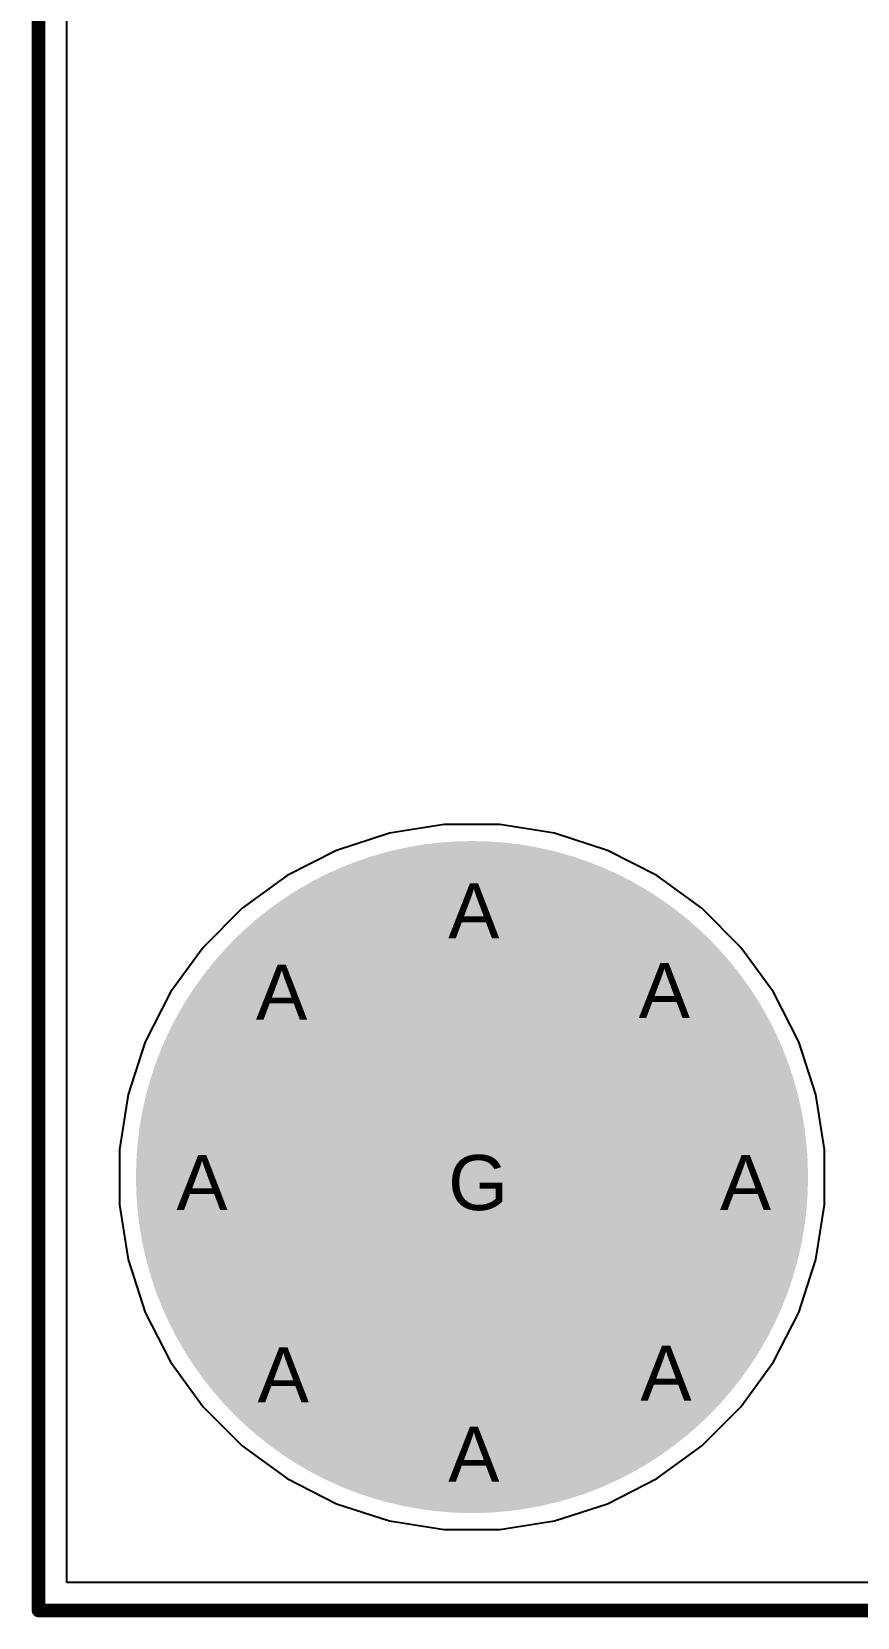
# Model space of a CAD drawing. Header units: inches. Extents: x 0 to 208, y 0 to 213.
# Drawn here: x -0.003 to 0.297, y -0.003 to 0.574 of the extents above; entities that cross this region are included whole.
import ezdxf

# ---------------------------------------------------------------- set-up
doc = ezdxf.new("R2010")
doc.units = ezdxf.units.IN
doc.header["$MEASUREMENT"] = 0
for name, color, linetype in [('Board_Outline', 216, 'Continuous'), ('Bottom Layer', 5, 'Continuous'), ('Bottom Solder', 6, 'Continuous'), ('Drill Drawing', 1, 'Continuous'), ('L2_GND1', 16, 'Continuous'), ('L3_SIG1', 76, 'Continuous'), ('L4_PWR', 90, 'Continuous'), ('L5_GND2', 156, 'Continuous'), ('L6_SIG2', 130, 'Continuous'), ('L7_GND3', 216, 'Continuous'), ('Multi-Layer', 9, 'Continuous'), ('Pad Holes', 156, 'Continuous'), ('Top Layer', 1, 'Continuous'), ('Top Solder', 216, 'Continuous'), ('Via Holes', 16, 'Continuous')]:
    doc.layers.add(name, color=color, linetype=linetype)
doc.styles.add('Arial', font='', dxfattribs={"height": 0.2})
doc.styles.get('Arial').set_extended_font_data('Arial')

msp = doc.modelspace()

# ---------------------------------------------------------------- hatches: boundary and pattern name
at = {"layer": 'Bottom Layer'}
h = msp.add_hatch(color=5, dxfattribs=at)
edge = h.paths.add_edge_path()
edge.add_arc((0.15748, 0.15748), 0.11811, 0, 360)
h = msp.add_hatch(color=5, dxfattribs=at)
edge = h.paths.add_edge_path()
edge.add_arc((0.15748, 0.25623), 0.01181, 0, 360)
h = msp.add_hatch(color=5, dxfattribs=at)
edge = h.paths.add_edge_path()
edge.add_arc((0.08765, 0.22672), 0.01181, 0, 360)
h = msp.add_hatch(color=5, dxfattribs=at)
edge = h.paths.add_edge_path()
edge.add_arc((0.22672, 0.22731), 0.01181, 0, 360)
h = msp.add_hatch(color=5, dxfattribs=at)
edge = h.paths.add_edge_path()
edge.add_arc((0.05873, 0.15748), 0.01181, 0, 360)
h = msp.add_hatch(color=5, dxfattribs=at)
edge = h.paths.add_edge_path()
edge.add_arc((0.25623, 0.15748), 0.01181, 0, 360)
h = msp.add_hatch(color=5, dxfattribs=at)
edge = h.paths.add_edge_path()
edge.add_arc((0.08824, 0.08765), 0.01181, 0, 360)
h = msp.add_hatch(color=5, dxfattribs=at)
edge = h.paths.add_edge_path()
edge.add_arc((0.22731, 0.08824), 0.01181, 0, 360)
h = msp.add_hatch(color=5, dxfattribs=at)
edge = h.paths.add_edge_path()
edge.add_arc((0.15748, 0.05873), 0.01181, 0, 360)
at = {"layer": 'Bottom Solder'}
h = msp.add_hatch(color=6, dxfattribs=at)
edge = h.paths.add_edge_path()
edge.add_arc((0.15748, 0.15748), 0.12211, 0, 360)
at = {"layer": 'L2_GND1'}
h = msp.add_hatch(color=16, dxfattribs=at)
edge = h.paths.add_edge_path()
edge.add_arc((0.15748, 0.15748), 0.11811, 0, 360)
h = msp.add_hatch(color=16, dxfattribs=at)
edge = h.paths.add_edge_path()
edge.add_arc((0.15748, 0.25623), 0.01181, 0, 360)
h = msp.add_hatch(color=16, dxfattribs=at)
edge = h.paths.add_edge_path()
edge.add_arc((0.08765, 0.22672), 0.01181, 0, 360)
h = msp.add_hatch(color=16, dxfattribs=at)
edge = h.paths.add_edge_path()
edge.add_arc((0.22672, 0.22731), 0.01181, 0, 360)
h = msp.add_hatch(color=16, dxfattribs=at)
edge = h.paths.add_edge_path()
edge.add_arc((0.05873, 0.15748), 0.01181, 0, 360)
h = msp.add_hatch(color=16, dxfattribs=at)
edge = h.paths.add_edge_path()
edge.add_arc((0.25623, 0.15748), 0.01181, 0, 360)
h = msp.add_hatch(color=16, dxfattribs=at)
edge = h.paths.add_edge_path()
edge.add_arc((0.08824, 0.08765), 0.01181, 0, 360)
h = msp.add_hatch(color=16, dxfattribs=at)
edge = h.paths.add_edge_path()
edge.add_arc((0.22731, 0.08824), 0.01181, 0, 360)
h = msp.add_hatch(color=16, dxfattribs=at)
edge = h.paths.add_edge_path()
edge.add_arc((0.15748, 0.05873), 0.01181, 0, 360)
at = {"layer": 'L3_SIG1'}
h = msp.add_hatch(color=76, dxfattribs=at)
edge = h.paths.add_edge_path()
edge.add_arc((0.15748, 0.15748), 0.11811, 0, 360)
h = msp.add_hatch(color=76, dxfattribs=at)
edge = h.paths.add_edge_path()
edge.add_arc((0.15748, 0.25623), 0.01181, 0, 360)
h = msp.add_hatch(color=76, dxfattribs=at)
edge = h.paths.add_edge_path()
edge.add_arc((0.08765, 0.22672), 0.01181, 0, 360)
h = msp.add_hatch(color=76, dxfattribs=at)
edge = h.paths.add_edge_path()
edge.add_arc((0.22672, 0.22731), 0.01181, 0, 360)
h = msp.add_hatch(color=76, dxfattribs=at)
edge = h.paths.add_edge_path()
edge.add_arc((0.05873, 0.15748), 0.01181, 0, 360)
h = msp.add_hatch(color=76, dxfattribs=at)
edge = h.paths.add_edge_path()
edge.add_arc((0.25623, 0.15748), 0.01181, 0, 360)
h = msp.add_hatch(color=76, dxfattribs=at)
edge = h.paths.add_edge_path()
edge.add_arc((0.08824, 0.08765), 0.01181, 0, 360)
h = msp.add_hatch(color=76, dxfattribs=at)
edge = h.paths.add_edge_path()
edge.add_arc((0.22731, 0.08824), 0.01181, 0, 360)
h = msp.add_hatch(color=76, dxfattribs=at)
edge = h.paths.add_edge_path()
edge.add_arc((0.15748, 0.05873), 0.01181, 0, 360)
at = {"layer": 'L4_PWR'}
h = msp.add_hatch(color=90, dxfattribs=at)
edge = h.paths.add_edge_path()
edge.add_arc((0.15748, 0.15748), 0.11811, 0, 360)
h = msp.add_hatch(color=90, dxfattribs=at)
edge = h.paths.add_edge_path()
edge.add_arc((0.15748, 0.25623), 0.01181, 0, 360)
h = msp.add_hatch(color=90, dxfattribs=at)
edge = h.paths.add_edge_path()
edge.add_arc((0.08765, 0.22672), 0.01181, 0, 360)
h = msp.add_hatch(color=90, dxfattribs=at)
edge = h.paths.add_edge_path()
edge.add_arc((0.22672, 0.22731), 0.01181, 0, 360)
h = msp.add_hatch(color=90, dxfattribs=at)
edge = h.paths.add_edge_path()
edge.add_arc((0.05873, 0.15748), 0.01181, 0, 360)
h = msp.add_hatch(color=90, dxfattribs=at)
edge = h.paths.add_edge_path()
edge.add_arc((0.25623, 0.15748), 0.01181, 0, 360)
h = msp.add_hatch(color=90, dxfattribs=at)
edge = h.paths.add_edge_path()
edge.add_arc((0.08824, 0.08765), 0.01181, 0, 360)
h = msp.add_hatch(color=90, dxfattribs=at)
edge = h.paths.add_edge_path()
edge.add_arc((0.22731, 0.08824), 0.01181, 0, 360)
h = msp.add_hatch(color=90, dxfattribs=at)
edge = h.paths.add_edge_path()
edge.add_arc((0.15748, 0.05873), 0.01181, 0, 360)
at = {"layer": 'L5_GND2'}
h = msp.add_hatch(color=156, dxfattribs=at)
edge = h.paths.add_edge_path()
edge.add_arc((0.15748, 0.15748), 0.11811, 0, 360)
h = msp.add_hatch(color=156, dxfattribs=at)
edge = h.paths.add_edge_path()
edge.add_arc((0.15748, 0.25623), 0.01181, 0, 360)
h = msp.add_hatch(color=156, dxfattribs=at)
edge = h.paths.add_edge_path()
edge.add_arc((0.08765, 0.22672), 0.01181, 0, 360)
h = msp.add_hatch(color=156, dxfattribs=at)
edge = h.paths.add_edge_path()
edge.add_arc((0.22672, 0.22731), 0.01181, 0, 360)
h = msp.add_hatch(color=156, dxfattribs=at)
edge = h.paths.add_edge_path()
edge.add_arc((0.05873, 0.15748), 0.01181, 0, 360)
h = msp.add_hatch(color=156, dxfattribs=at)
edge = h.paths.add_edge_path()
edge.add_arc((0.25623, 0.15748), 0.01181, 0, 360)
h = msp.add_hatch(color=156, dxfattribs=at)
edge = h.paths.add_edge_path()
edge.add_arc((0.08824, 0.08765), 0.01181, 0, 360)
h = msp.add_hatch(color=156, dxfattribs=at)
edge = h.paths.add_edge_path()
edge.add_arc((0.22731, 0.08824), 0.01181, 0, 360)
h = msp.add_hatch(color=156, dxfattribs=at)
edge = h.paths.add_edge_path()
edge.add_arc((0.15748, 0.05873), 0.01181, 0, 360)
at = {"layer": 'L6_SIG2'}
h = msp.add_hatch(color=130, dxfattribs=at)
edge = h.paths.add_edge_path()
edge.add_arc((0.15748, 0.15748), 0.11811, 0, 360)
h = msp.add_hatch(color=130, dxfattribs=at)
edge = h.paths.add_edge_path()
edge.add_arc((0.15748, 0.25623), 0.01181, 0, 360)
h = msp.add_hatch(color=130, dxfattribs=at)
edge = h.paths.add_edge_path()
edge.add_arc((0.08765, 0.22672), 0.01181, 0, 360)
h = msp.add_hatch(color=130, dxfattribs=at)
edge = h.paths.add_edge_path()
edge.add_arc((0.22672, 0.22731), 0.01181, 0, 360)
h = msp.add_hatch(color=130, dxfattribs=at)
edge = h.paths.add_edge_path()
edge.add_arc((0.05873, 0.15748), 0.01181, 0, 360)
h = msp.add_hatch(color=130, dxfattribs=at)
edge = h.paths.add_edge_path()
edge.add_arc((0.25623, 0.15748), 0.01181, 0, 360)
h = msp.add_hatch(color=130, dxfattribs=at)
edge = h.paths.add_edge_path()
edge.add_arc((0.08824, 0.08765), 0.01181, 0, 360)
h = msp.add_hatch(color=130, dxfattribs=at)
edge = h.paths.add_edge_path()
edge.add_arc((0.22731, 0.08824), 0.01181, 0, 360)
h = msp.add_hatch(color=130, dxfattribs=at)
edge = h.paths.add_edge_path()
edge.add_arc((0.15748, 0.05873), 0.01181, 0, 360)
at = {"layer": 'L7_GND3'}
h = msp.add_hatch(color=216, dxfattribs=at)
edge = h.paths.add_edge_path()
edge.add_arc((0.15748, 0.15748), 0.11811, 0, 360)
h = msp.add_hatch(color=216, dxfattribs=at)
edge = h.paths.add_edge_path()
edge.add_arc((0.15748, 0.25623), 0.01181, 0, 360)
h = msp.add_hatch(color=216, dxfattribs=at)
edge = h.paths.add_edge_path()
edge.add_arc((0.08765, 0.22672), 0.01181, 0, 360)
h = msp.add_hatch(color=216, dxfattribs=at)
edge = h.paths.add_edge_path()
edge.add_arc((0.22672, 0.22731), 0.01181, 0, 360)
h = msp.add_hatch(color=216, dxfattribs=at)
edge = h.paths.add_edge_path()
edge.add_arc((0.05873, 0.15748), 0.01181, 0, 360)
h = msp.add_hatch(color=216, dxfattribs=at)
edge = h.paths.add_edge_path()
edge.add_arc((0.25623, 0.15748), 0.01181, 0, 360)
h = msp.add_hatch(color=216, dxfattribs=at)
edge = h.paths.add_edge_path()
edge.add_arc((0.08824, 0.08765), 0.01181, 0, 360)
h = msp.add_hatch(color=216, dxfattribs=at)
edge = h.paths.add_edge_path()
edge.add_arc((0.22731, 0.08824), 0.01181, 0, 360)
h = msp.add_hatch(color=216, dxfattribs=at)
edge = h.paths.add_edge_path()
edge.add_arc((0.15748, 0.05873), 0.01181, 0, 360)
at = {"layer": 'Multi-Layer'}
h = msp.add_hatch(color=9, dxfattribs=at)
edge = h.paths.add_edge_path()
edge.add_arc((0.15748, 0.15748), 0.11811, 0, 360)
at = {"layer": 'Pad Holes'}
h = msp.add_hatch(color=7, dxfattribs=at)
edge = h.paths.add_edge_path()
edge.add_arc((0.15748, 0.15748), 0.07874, 0, 360)
at = {"layer": 'Top Layer'}
h = msp.add_hatch(color=1, dxfattribs=at)
edge = h.paths.add_edge_path()
edge.add_arc((0.15748, 0.15748), 0.11811, 0, 360)
h = msp.add_hatch(color=1, dxfattribs=at)
edge = h.paths.add_edge_path()
edge.add_arc((0.15748, 0.25623), 0.01181, 0, 360)
h = msp.add_hatch(color=1, dxfattribs=at)
edge = h.paths.add_edge_path()
edge.add_arc((0.08765, 0.22672), 0.01181, 0, 360)
h = msp.add_hatch(color=1, dxfattribs=at)
edge = h.paths.add_edge_path()
edge.add_arc((0.22672, 0.22731), 0.01181, 0, 360)
h = msp.add_hatch(color=1, dxfattribs=at)
edge = h.paths.add_edge_path()
edge.add_arc((0.05873, 0.15748), 0.01181, 0, 360)
h = msp.add_hatch(color=1, dxfattribs=at)
edge = h.paths.add_edge_path()
edge.add_arc((0.25623, 0.15748), 0.01181, 0, 360)
h = msp.add_hatch(color=1, dxfattribs=at)
edge = h.paths.add_edge_path()
edge.add_arc((0.08824, 0.08765), 0.01181, 0, 360)
h = msp.add_hatch(color=1, dxfattribs=at)
edge = h.paths.add_edge_path()
edge.add_arc((0.22731, 0.08824), 0.01181, 0, 360)
h = msp.add_hatch(color=1, dxfattribs=at)
edge = h.paths.add_edge_path()
edge.add_arc((0.15748, 0.05873), 0.01181, 0, 360)
at = {"layer": 'Top Solder'}
h = msp.add_hatch(color=216, dxfattribs=at)
edge = h.paths.add_edge_path()
edge.add_arc((0.15748, 0.15748), 0.12211, 0, 360)
at = {"layer": 'Via Holes'}
h = msp.add_hatch(color=7, dxfattribs=at)
edge = h.paths.add_edge_path()
edge.add_arc((0.15748, 0.25623), 0.00591, 0, 360)
h = msp.add_hatch(color=7, dxfattribs=at)
edge = h.paths.add_edge_path()
edge.add_arc((0.08765, 0.22672), 0.00591, 0, 360)
h = msp.add_hatch(color=7, dxfattribs=at)
edge = h.paths.add_edge_path()
edge.add_arc((0.22672, 0.22731), 0.00591, 0, 360)
h = msp.add_hatch(color=7, dxfattribs=at)
edge = h.paths.add_edge_path()
edge.add_arc((0.05873, 0.15748), 0.00591, 0, 360)
h = msp.add_hatch(color=7, dxfattribs=at)
edge = h.paths.add_edge_path()
edge.add_arc((0.25623, 0.15748), 0.00591, 0, 360)
h = msp.add_hatch(color=7, dxfattribs=at)
edge = h.paths.add_edge_path()
edge.add_arc((0.08824, 0.08765), 0.00591, 0, 360)
h = msp.add_hatch(color=7, dxfattribs=at)
edge = h.paths.add_edge_path()
edge.add_arc((0.22731, 0.08824), 0.00591, 0, 360)
h = msp.add_hatch(color=7, dxfattribs=at)
edge = h.paths.add_edge_path()
edge.add_arc((0.15748, 0.05873), 0.00591, 0, 360)

# ---------------------------------------------------------------- linework, layer by layer
at = {"layer": 'Board_Outline'}
for points in [[(0, 0, 0.005, 0.005, 0), (0, 4.33071, 0.005, 0.005, 0)], [(0, 0, 0.005, 0.005, 0), (5.90551, 0, 0.005, 0.005, 0)]]:
    msp.add_lwpolyline(points, format="xyseb", dxfattribs=at)
msp.add_lwpolyline([(-0.00125, 0, 0.0025, 0.0025, 1), (0.00125, 0, 0.0025, 0.0025, 1)], format="xyseb", close=True, dxfattribs=at)
msp.add_lwpolyline([(-0.00125, 0, 0.0025, 0.0025, 1), (0.00125, 0, 0.0025, 0.0025, 1)], format="xyseb", close=True, dxfattribs=at)
at = {"layer": 'Bottom Layer'}
for p, q in [((0.0102, 0.0102), (0.0102, 1.87994)), ((0.12748, 0.28244), (0.1083, 0.2762)), ((0.1474, 0.28559), (0.12748, 0.28244)), ((0.16756, 0.28559), (0.1474, 0.28559)), ((0.18748, 0.28244), (0.16756, 0.28559)), ((0.20666, 0.2762), (0.18748, 0.28244)), ((0.1083, 0.2762), (0.09034, 0.26705)), ((0.22462, 0.26705), (0.20666, 0.2762)), ((0.09034, 0.26705), (0.07402, 0.2552)), ((0.24094, 0.2552), (0.22462, 0.26705)), ((0.07402, 0.2552), (0.05976, 0.24094)), ((0.2552, 0.24094), (0.24094, 0.2552)), ((0.05976, 0.24094), (0.04791, 0.22462)), ((0.26705, 0.22462), (0.2552, 0.24094)), ((0.04791, 0.22462), (0.03876, 0.20666)), ((0.2762, 0.20666), (0.26705, 0.22462)), ((0.03876, 0.20666), (0.03252, 0.18748)), ((0.28244, 0.18748), (0.2762, 0.20666)), ((0.03252, 0.18748), (0.02937, 0.16756)), ((0.28559, 0.16756), (0.28244, 0.18748)), ((0.02937, 0.16756), (0.02937, 0.1474)), ((0.28559, 0.1474), (0.28559, 0.16756)), ((0.02937, 0.1474), (0.03252, 0.12748)), ((0.28244, 0.12748), (0.28559, 0.1474)), ((0.03252, 0.12748), (0.03876, 0.1083)), ((0.2762, 0.1083), (0.28244, 0.12748)), ((0.03876, 0.1083), (0.04791, 0.09034)), ((0.26705, 0.09034), (0.2762, 0.1083)), ((0.04791, 0.09034), (0.05976, 0.07402)), ((0.2552, 0.07402), (0.26705, 0.09034)), ((0.05976, 0.07402), (0.07402, 0.05976)), ((0.24094, 0.05976), (0.2552, 0.07402)), ((0.07402, 0.05976), (0.09034, 0.04791)), ((0.22462, 0.04791), (0.24094, 0.05976)), ((0.09034, 0.04791), (0.1083, 0.03876)), ((0.20666, 0.03876), (0.22462, 0.04791)), ((0.1083, 0.03876), (0.12748, 0.03252)), ((0.18748, 0.03252), (0.20666, 0.03876)), ((0.12748, 0.03252), (0.1474, 0.02937)), ((0.1474, 0.02937), (0.16756, 0.02937)), ((0.16756, 0.02937), (0.18748, 0.03252)), ((2.86077, 0.0102), (0.0102, 0.0102))]:
    msp.add_line(p, q, dxfattribs=at)
at = {"layer": 'L2_GND1'}
for p, q in [((0.0102, 0.0102), (0.0102, 3.63465)), ((0.354, 0.0102), (0.0102, 0.0102))]:
    msp.add_line(p, q, dxfattribs=at)
at = {"layer": 'L3_SIG1'}
for p, q in [((0.0102, 0.0102), (0.0102, 1.87994)), ((0.12748, 0.28244), (0.1083, 0.2762)), ((0.1474, 0.28559), (0.12748, 0.28244)), ((0.16756, 0.28559), (0.1474, 0.28559)), ((0.18748, 0.28244), (0.16756, 0.28559)), ((0.20666, 0.2762), (0.18748, 0.28244)), ((0.1083, 0.2762), (0.09034, 0.26705)), ((0.22462, 0.26705), (0.20666, 0.2762)), ((0.09034, 0.26705), (0.07402, 0.2552)), ((0.24094, 0.2552), (0.22462, 0.26705)), ((0.07402, 0.2552), (0.05976, 0.24094)), ((0.2552, 0.24094), (0.24094, 0.2552)), ((0.05976, 0.24094), (0.04791, 0.22462)), ((0.26705, 0.22462), (0.2552, 0.24094)), ((0.04791, 0.22462), (0.03876, 0.20666)), ((0.2762, 0.20666), (0.26705, 0.22462)), ((0.03876, 0.20666), (0.03252, 0.18748)), ((0.28244, 0.18748), (0.2762, 0.20666)), ((0.03252, 0.18748), (0.02937, 0.16756)), ((0.28559, 0.16756), (0.28244, 0.18748)), ((0.02937, 0.16756), (0.02937, 0.1474)), ((0.28559, 0.1474), (0.28559, 0.16756)), ((0.02937, 0.1474), (0.03252, 0.12748)), ((0.28244, 0.12748), (0.28559, 0.1474)), ((0.03252, 0.12748), (0.03876, 0.1083)), ((0.2762, 0.1083), (0.28244, 0.12748)), ((0.03876, 0.1083), (0.04791, 0.09034)), ((0.26705, 0.09034), (0.2762, 0.1083)), ((0.04791, 0.09034), (0.05976, 0.07402)), ((0.2552, 0.07402), (0.26705, 0.09034)), ((0.05976, 0.07402), (0.07402, 0.05976)), ((0.24094, 0.05976), (0.2552, 0.07402)), ((0.07402, 0.05976), (0.09034, 0.04791)), ((0.22462, 0.04791), (0.24094, 0.05976)), ((0.09034, 0.04791), (0.1083, 0.03876)), ((0.20666, 0.03876), (0.22462, 0.04791)), ((0.1083, 0.03876), (0.12748, 0.03252)), ((0.18748, 0.03252), (0.20666, 0.03876)), ((0.12748, 0.03252), (0.1474, 0.02937)), ((0.1474, 0.02937), (0.16756, 0.02937)), ((0.16756, 0.02937), (0.18748, 0.03252)), ((2.86077, 0.0102), (0.0102, 0.0102))]:
    msp.add_line(p, q, dxfattribs=at)
at = {"layer": 'L4_PWR'}
for p, q in [((0.0102, 0.0102), (0.0102, 1.87994)), ((0.12748, 0.28244), (0.1083, 0.2762)), ((0.1474, 0.28559), (0.12748, 0.28244)), ((0.16756, 0.28559), (0.1474, 0.28559)), ((0.18748, 0.28244), (0.16756, 0.28559)), ((0.20666, 0.2762), (0.18748, 0.28244)), ((0.1083, 0.2762), (0.09034, 0.26705)), ((0.22462, 0.26705), (0.20666, 0.2762)), ((0.09034, 0.26705), (0.07402, 0.2552)), ((0.24094, 0.2552), (0.22462, 0.26705)), ((0.07402, 0.2552), (0.05976, 0.24094)), ((0.2552, 0.24094), (0.24094, 0.2552)), ((0.05976, 0.24094), (0.04791, 0.22462)), ((0.26705, 0.22462), (0.2552, 0.24094)), ((0.04791, 0.22462), (0.03876, 0.20666)), ((0.2762, 0.20666), (0.26705, 0.22462)), ((0.03876, 0.20666), (0.03252, 0.18748)), ((0.28244, 0.18748), (0.2762, 0.20666)), ((0.03252, 0.18748), (0.02937, 0.16756)), ((0.28559, 0.16756), (0.28244, 0.18748)), ((0.02937, 0.16756), (0.02937, 0.1474)), ((0.28559, 0.1474), (0.28559, 0.16756)), ((0.02937, 0.1474), (0.03252, 0.12748)), ((0.28244, 0.12748), (0.28559, 0.1474)), ((0.03252, 0.12748), (0.03876, 0.1083)), ((0.2762, 0.1083), (0.28244, 0.12748)), ((0.03876, 0.1083), (0.04791, 0.09034)), ((0.26705, 0.09034), (0.2762, 0.1083)), ((0.04791, 0.09034), (0.05976, 0.07402)), ((0.2552, 0.07402), (0.26705, 0.09034)), ((0.05976, 0.07402), (0.07402, 0.05976)), ((0.24094, 0.05976), (0.2552, 0.07402)), ((0.07402, 0.05976), (0.09034, 0.04791)), ((0.22462, 0.04791), (0.24094, 0.05976)), ((0.09034, 0.04791), (0.1083, 0.03876)), ((0.20666, 0.03876), (0.22462, 0.04791)), ((0.1083, 0.03876), (0.12748, 0.03252)), ((0.18748, 0.03252), (0.20666, 0.03876)), ((0.12748, 0.03252), (0.1474, 0.02937)), ((0.1474, 0.02937), (0.16756, 0.02937)), ((0.16756, 0.02937), (0.18748, 0.03252)), ((2.76077, 0.0102), (0.0102, 0.0102))]:
    msp.add_line(p, q, dxfattribs=at)
at = {"layer": 'L5_GND2'}
for p, q in [((0.0102, 0.0102), (0.0102, 1.87994)), ((0.12748, 0.28244), (0.1083, 0.2762)), ((0.1474, 0.28559), (0.12748, 0.28244)), ((0.16756, 0.28559), (0.1474, 0.28559)), ((0.18748, 0.28244), (0.16756, 0.28559)), ((0.20666, 0.2762), (0.18748, 0.28244)), ((0.1083, 0.2762), (0.09034, 0.26705)), ((0.22462, 0.26705), (0.20666, 0.2762)), ((0.09034, 0.26705), (0.07402, 0.2552)), ((0.24094, 0.2552), (0.22462, 0.26705)), ((0.07402, 0.2552), (0.05976, 0.24094)), ((0.2552, 0.24094), (0.24094, 0.2552)), ((0.05976, 0.24094), (0.04791, 0.22462)), ((0.26705, 0.22462), (0.2552, 0.24094)), ((0.04791, 0.22462), (0.03876, 0.20666)), ((0.2762, 0.20666), (0.26705, 0.22462)), ((0.03876, 0.20666), (0.03252, 0.18748)), ((0.28244, 0.18748), (0.2762, 0.20666)), ((0.03252, 0.18748), (0.02937, 0.16756)), ((0.28559, 0.16756), (0.28244, 0.18748)), ((0.02937, 0.16756), (0.02937, 0.1474)), ((0.28559, 0.1474), (0.28559, 0.16756)), ((0.02937, 0.1474), (0.03252, 0.12748)), ((0.28244, 0.12748), (0.28559, 0.1474)), ((0.03252, 0.12748), (0.03876, 0.1083)), ((0.2762, 0.1083), (0.28244, 0.12748)), ((0.03876, 0.1083), (0.04791, 0.09034)), ((0.26705, 0.09034), (0.2762, 0.1083)), ((0.04791, 0.09034), (0.05976, 0.07402)), ((0.2552, 0.07402), (0.26705, 0.09034)), ((0.05976, 0.07402), (0.07402, 0.05976)), ((0.24094, 0.05976), (0.2552, 0.07402)), ((0.07402, 0.05976), (0.09034, 0.04791)), ((0.22462, 0.04791), (0.24094, 0.05976)), ((0.09034, 0.04791), (0.1083, 0.03876)), ((0.20666, 0.03876), (0.22462, 0.04791)), ((0.1083, 0.03876), (0.12748, 0.03252)), ((0.18748, 0.03252), (0.20666, 0.03876)), ((0.12748, 0.03252), (0.1474, 0.02937)), ((0.1474, 0.02937), (0.16756, 0.02937)), ((0.16756, 0.02937), (0.18748, 0.03252)), ((2.86077, 0.0102), (0.0102, 0.0102))]:
    msp.add_line(p, q, dxfattribs=at)
at = {"layer": 'L6_SIG2'}
for p, q in [((0.0102, 0.0102), (0.0102, 1.87994)), ((0.12748, 0.28244), (0.1083, 0.2762)), ((0.1474, 0.28559), (0.12748, 0.28244)), ((0.16756, 0.28559), (0.1474, 0.28559)), ((0.18748, 0.28244), (0.16756, 0.28559)), ((0.20666, 0.2762), (0.18748, 0.28244)), ((0.1083, 0.2762), (0.09034, 0.26705)), ((0.22462, 0.26705), (0.20666, 0.2762)), ((0.09034, 0.26705), (0.07402, 0.2552)), ((0.24094, 0.2552), (0.22462, 0.26705)), ((0.07402, 0.2552), (0.05976, 0.24094)), ((0.2552, 0.24094), (0.24094, 0.2552)), ((0.05976, 0.24094), (0.04791, 0.22462)), ((0.26705, 0.22462), (0.2552, 0.24094)), ((0.04791, 0.22462), (0.03876, 0.20666)), ((0.2762, 0.20666), (0.26705, 0.22462)), ((0.03876, 0.20666), (0.03252, 0.18748)), ((0.28244, 0.18748), (0.2762, 0.20666)), ((0.03252, 0.18748), (0.02937, 0.16756)), ((0.28559, 0.16756), (0.28244, 0.18748)), ((0.02937, 0.16756), (0.02937, 0.1474)), ((0.28559, 0.1474), (0.28559, 0.16756)), ((0.02937, 0.1474), (0.03252, 0.12748)), ((0.28244, 0.12748), (0.28559, 0.1474)), ((0.03252, 0.12748), (0.03876, 0.1083)), ((0.2762, 0.1083), (0.28244, 0.12748)), ((0.03876, 0.1083), (0.04791, 0.09034)), ((0.26705, 0.09034), (0.2762, 0.1083)), ((0.04791, 0.09034), (0.05976, 0.07402)), ((0.2552, 0.07402), (0.26705, 0.09034)), ((0.05976, 0.07402), (0.07402, 0.05976)), ((0.24094, 0.05976), (0.2552, 0.07402)), ((0.07402, 0.05976), (0.09034, 0.04791)), ((0.22462, 0.04791), (0.24094, 0.05976)), ((0.09034, 0.04791), (0.1083, 0.03876)), ((0.20666, 0.03876), (0.22462, 0.04791)), ((0.1083, 0.03876), (0.12748, 0.03252)), ((0.18748, 0.03252), (0.20666, 0.03876)), ((0.12748, 0.03252), (0.1474, 0.02937)), ((0.1474, 0.02937), (0.16756, 0.02937)), ((0.16756, 0.02937), (0.18748, 0.03252)), ((2.86077, 0.0102), (0.0102, 0.0102))]:
    msp.add_line(p, q, dxfattribs=at)
at = {"layer": 'L7_GND3'}
for p, q in [((0.0102, 0.0102), (0.0102, 1.87994)), ((0.12748, 0.28244), (0.1083, 0.2762)), ((0.1474, 0.28559), (0.12748, 0.28244)), ((0.16756, 0.28559), (0.1474, 0.28559)), ((0.18748, 0.28244), (0.16756, 0.28559)), ((0.20666, 0.2762), (0.18748, 0.28244)), ((0.1083, 0.2762), (0.09034, 0.26705)), ((0.22462, 0.26705), (0.20666, 0.2762)), ((0.09034, 0.26705), (0.07402, 0.2552)), ((0.24094, 0.2552), (0.22462, 0.26705)), ((0.07402, 0.2552), (0.05976, 0.24094)), ((0.2552, 0.24094), (0.24094, 0.2552)), ((0.05976, 0.24094), (0.04791, 0.22462)), ((0.26705, 0.22462), (0.2552, 0.24094)), ((0.04791, 0.22462), (0.03876, 0.20666)), ((0.2762, 0.20666), (0.26705, 0.22462)), ((0.03876, 0.20666), (0.03252, 0.18748)), ((0.28244, 0.18748), (0.2762, 0.20666)), ((0.03252, 0.18748), (0.02937, 0.16756)), ((0.28559, 0.16756), (0.28244, 0.18748)), ((0.02937, 0.16756), (0.02937, 0.1474)), ((0.28559, 0.1474), (0.28559, 0.16756)), ((0.02937, 0.1474), (0.03252, 0.12748)), ((0.28244, 0.12748), (0.28559, 0.1474)), ((0.03252, 0.12748), (0.03876, 0.1083)), ((0.2762, 0.1083), (0.28244, 0.12748)), ((0.03876, 0.1083), (0.04791, 0.09034)), ((0.26705, 0.09034), (0.2762, 0.1083)), ((0.04791, 0.09034), (0.05976, 0.07402)), ((0.2552, 0.07402), (0.26705, 0.09034)), ((0.05976, 0.07402), (0.07402, 0.05976)), ((0.24094, 0.05976), (0.2552, 0.07402)), ((0.07402, 0.05976), (0.09034, 0.04791)), ((0.22462, 0.04791), (0.24094, 0.05976)), ((0.09034, 0.04791), (0.1083, 0.03876)), ((0.20666, 0.03876), (0.22462, 0.04791)), ((0.1083, 0.03876), (0.12748, 0.03252)), ((0.18748, 0.03252), (0.20666, 0.03876)), ((0.12748, 0.03252), (0.1474, 0.02937)), ((0.1474, 0.02937), (0.16756, 0.02937)), ((0.16756, 0.02937), (0.18748, 0.03252)), ((2.86077, 0.0102), (0.0102, 0.0102))]:
    msp.add_line(p, q, dxfattribs=at)
at = {"layer": 'Top Layer'}
for p, q in [((0.0102, 0.0102), (0.0102, 0.894)), ((0.12748, 0.28244), (0.1083, 0.2762)), ((0.1474, 0.28559), (0.12748, 0.28244)), ((0.16756, 0.28559), (0.1474, 0.28559)), ((0.18748, 0.28244), (0.16756, 0.28559)), ((0.20666, 0.2762), (0.18748, 0.28244)), ((0.1083, 0.2762), (0.09034, 0.26705)), ((0.22462, 0.26705), (0.20666, 0.2762)), ((0.09034, 0.26705), (0.07402, 0.2552)), ((0.24094, 0.2552), (0.22462, 0.26705)), ((0.07402, 0.2552), (0.05976, 0.24094)), ((0.2552, 0.24094), (0.24094, 0.2552)), ((0.05976, 0.24094), (0.04791, 0.22462)), ((0.26705, 0.22462), (0.2552, 0.24094)), ((0.04791, 0.22462), (0.03876, 0.20666)), ((0.2762, 0.20666), (0.26705, 0.22462)), ((0.03876, 0.20666), (0.03252, 0.18748)), ((0.28244, 0.18748), (0.2762, 0.20666)), ((0.03252, 0.18748), (0.02937, 0.16756)), ((0.28559, 0.16756), (0.28244, 0.18748)), ((0.02937, 0.16756), (0.02937, 0.1474)), ((0.28559, 0.1474), (0.28559, 0.16756)), ((0.02937, 0.1474), (0.03252, 0.12748)), ((0.28244, 0.12748), (0.28559, 0.1474)), ((0.03252, 0.12748), (0.03876, 0.1083)), ((0.2762, 0.1083), (0.28244, 0.12748)), ((0.03876, 0.1083), (0.04791, 0.09034)), ((0.26705, 0.09034), (0.2762, 0.1083)), ((0.04791, 0.09034), (0.05976, 0.07402)), ((0.2552, 0.07402), (0.26705, 0.09034)), ((0.05976, 0.07402), (0.07402, 0.05976)), ((0.24094, 0.05976), (0.2552, 0.07402)), ((0.07402, 0.05976), (0.09034, 0.04791)), ((0.22462, 0.04791), (0.24094, 0.05976)), ((0.09034, 0.04791), (0.1083, 0.03876)), ((0.20666, 0.03876), (0.22462, 0.04791)), ((0.1083, 0.03876), (0.12748, 0.03252)), ((0.18748, 0.03252), (0.20666, 0.03876)), ((0.12748, 0.03252), (0.1474, 0.02937)), ((0.1474, 0.02937), (0.16756, 0.02937)), ((0.16756, 0.02937), (0.18748, 0.03252)), ((2.86077, 0.0102), (0.0102, 0.0102))]:
    msp.add_line(p, q, dxfattribs=at)

# ---------------------------------------------------------------- texts
at = {"layer": 'Drill Drawing', "style": 'Arial'}
for s, p in [('A', (0.14882, 0.24423)), ('A', (0.07899, 0.21472)), ('A', (0.21805, 0.21531)), ('A', (0.05007, 0.14548)), ('G', (0.14882, 0.14548)), ('A', (0.24756, 0.14548)), ('A', (0.07958, 0.07566)), ('A', (0.21864, 0.07625)), ('A', (0.14882, 0.04674))]:
    msp.add_text(s, height=0.02, dxfattribs=at).set_placement(p)

doc.saveas('drawing.dxf')
